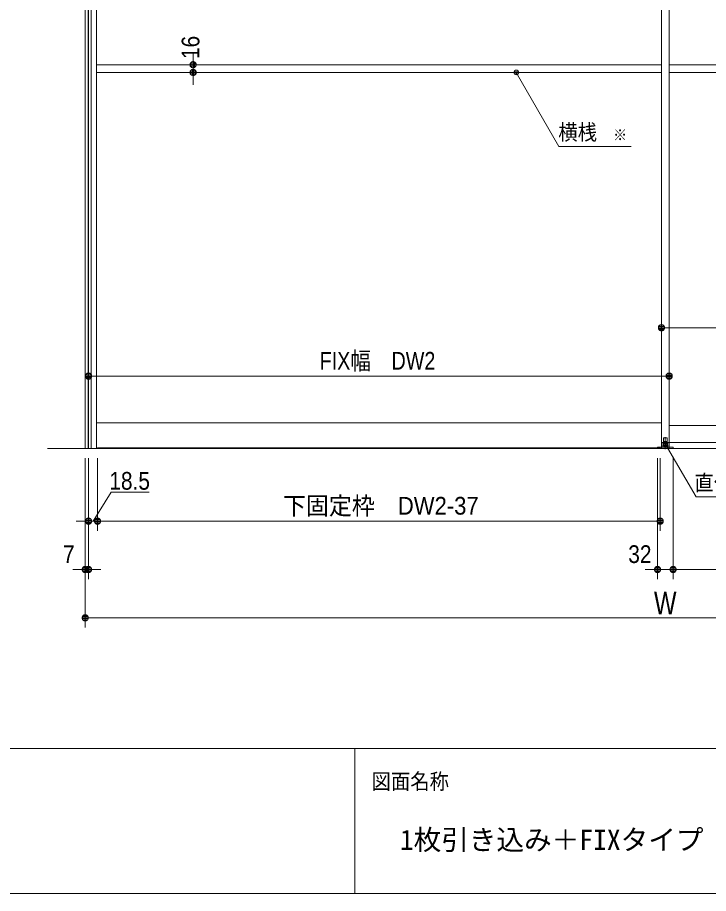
# Model space of a CAD drawing. Units: millimetres, scale not verified. Extents: x -6062 to 6062, y -3045 to 3045.
# Drawn here: x -4634 to -3206, y -2770 to -958 of the extents above; entities that cross this region are included whole.
import ezdxf
from ezdxf.enums import TextEntityAlignment as Align

# ---------------------------------------------------------------- set-up
doc = ezdxf.new("R2010")
doc.units = ezdxf.units.MM
doc.header["$LTSCALE"] = 20
for name, color, linetype, lineweight in [('0-0_2寸法-2', 7, 'Continuous', 9), ('0-1_0', 7, 'Continuous', 9), ('0-2_2寸法-1', 7, 'Continuous', 9), ('0-3_2寸法-3', 7, 'Continuous', 9), ('0-4_3一般', 7, 'Continuous', 9), ('0-5_1図面枠', 7, 'Continuous', 9)]:
    doc.layers.add(name, color=color, linetype=linetype, lineweight=lineweight)
doc.styles.add('ＭＳ ゴシック', font='')
doc.styles.add('ＭＳ Ｐゴシック', font='')
doc.styles.get('ＭＳ ゴシック').set_extended_font_data('MS Gothic')
doc.styles.get('ＭＳ Ｐゴシック').set_extended_font_data('MS PGothic')

# ---------------------------------------------------------------- blocks, each defined once
blk = doc.blocks.new('_Dot')
at = {"layer": '0-1_0'}
for p, q in [((-10, 0), (-20, 0)), ((9.78, 2), (-9.78, 2)), ((7.99, 6), (-7.99, 6)), ((9.16, -3.98), (-9.16, -3.98)), ((6, -7.98), (-6, -7.98))]:
    blk.add_line(p, q, dxfattribs=at)
for points in [[(10, 0), (9.92, 1.25), (9.69, 2.49), (9.3, 3.68), (8.76, 4.82), (8.09, 5.88), (7.29, 6.85), (6.37, 7.71), (5.36, 8.44), (4.26, 9.05), (3.09, 9.51), (1.87, 9.82), (0.63, 9.98), (-0.63, 9.98), (-1.87, 9.82), (-3.09, 9.51), (-4.26, 9.05), (-5.36, 8.44), (-6.37, 7.71), (-7.29, 6.85), (-8.09, 5.88), (-8.76, 4.82), (-9.3, 3.68), (-9.69, 2.49), (-9.92, 1.25), (-10, 0), (0, 0)], [(-10, 0), (-9.92, -1.25), (-9.69, -2.49), (-9.3, -3.68), (-8.76, -4.82), (-8.09, -5.88), (-7.29, -6.85), (-6.37, -7.71), (-5.36, -8.44), (-4.26, -9.05), (-3.09, -9.51), (-1.87, -9.82), (-0.63, -9.98), (0.63, -9.98), (1.87, -9.82), (3.09, -9.51), (4.26, -9.05), (5.36, -8.44), (6.37, -7.71), (7.29, -6.85), (8.09, -5.88), (8.76, -4.82), (9.3, -3.68), (9.69, -2.49), (9.92, -1.25), (10, 0), (0, 0)]]:
    blk.add_lwpolyline(points, close=True, dxfattribs=at)
blk = doc.blocks.new('グループ-34')
at = {"layer": '0-4_3一般'}
for p, q in [((-54000, 10000), (-54000, -37000)), ((-55696.5, -37000), (-4456.5, -37000))]:
    blk.add_line(p, q, dxfattribs=at)
blk = doc.blocks.new('グループ-35')
at = {"layer": '0-4_3一般'}
for p, q in [((-54000, -37000), (-54000, 9840)), ((-53680, -37000), (-53680, 9840)), ((-30320, 9840), (-30320, -37000)), ((-30000, 9840), (-30000, -37000)), ((-30000, -36740), (-30000, 9100)), ((-30320, -21120), (-53680, -21120)), ((-6640, -21120), (-30000, -21120)), ((-30320, -21440), (-53680, -21440)), ((-6640, -21440), (-30000, -21440)), ((-53680, -35940), (-30320, -35940)), ((-30000, -36040), (-6640, -36040)), ((-30235, -36560), (-30235, -36800)), ((-30095, -36550), (-30225, -36550)), ((-30160, -37027.8), (-30160, -36520)), ((-30085, -36800), (-30085, -36560)), ((-30480, -36942), (-30060, -36942)), ((-6320, -36740), (-30320, -36740)), ((-30260, -36862), (-30200, -36862)), ((-30260, -36922), (-30260, -36862)), ((-30060, -36922), (-30260, -36922)), ((-30235, -36800), (-30085, -36800)), ((-30234, -36800), (-30234, -36862)), ((-30086, -36800), (-30234, -36800)), ((-30200, -36862), (-30120, -36862)), ((-30120, -36862), (-30060, -36862)), ((-30086, -36800), (-30086, -36862)), ((-30060, -36922), (-30060, -36862)), ((-30060, -36942), (-30060, -36922)), ((-54000, -37000), (-30000, -37000))]:
    blk.add_line(p, q, dxfattribs=at)
for points in [[(-30320, -36740), (-30320, 9100), (-6320, 9100)], [(-29840, -37000), (-30480, -37000), (-30480, -36942)], [(-30060, -36922), (-30260, -36922), (-30260, -36942)], [(-30060, -36942), (-29840, -36942), (-29840, -37000)]]:
    blk.add_lwpolyline(points, dxfattribs=at)
blk.add_lwpolyline([(-53630, -36970), (-53630, -37000), (-30370, -37000), (-30370, -36970)], close=True, dxfattribs=at)
for centre, start, end in [((-30225, -36560), 90, 180), ((-30095, -36560), 0, 90)]:
    blk.add_arc(centre, 10, start, end, dxfattribs=at)
blk = doc.blocks.new('グループ-36')
at = {"layer": '0-4_3一般'}
for name in ['グループ-34', 'グループ-35']:
    blk.add_blockref(name, (0, 0), dxfattribs=at)
blk = doc.blocks.new('グループ-50')
at = {"layer": '0-4_3一般'}
for p, q in [((-54140, 10000), (-54140, -37000)), ((-54020, 10000), (-54020, -37000)), ((-53900, -37000), (-53900, 10000)), ((-54140, -37000), (-53900, -37000))]:
    blk.add_line(p, q, dxfattribs=at)
blk = doc.blocks.new('グループ-89')
at = {"layer": '0-5_1図面枠'}
for p, q in [((-80000, -49400), (80000, -49400)), ((-43000, -49400), (-43000, -55400))]:
    blk.add_line(p, q, dxfattribs=at)
blk.add_lwpolyline([(-80000, 55400), (80000, 55400), (80000, -55400), (-80000, -55400)], close=True, dxfattribs=at)
blk = doc.blocks.new('図面枠')
at = {"layer": '0-5_1図面枠'}
blk.add_blockref('グループ-89', (0, 0), dxfattribs=at)
at = {"layer": '0-5_1図面枠', "style": 'ＭＳ ゴシック', "width": 0.9}
blk.add_text('図面名称', height=650.9, dxfattribs=at).set_placement((-42300.1, -51283.9), align=Align.BOTTOM_LEFT)

msp = doc.modelspace()

# ---------------------------------------------------------------- linework, layer by layer
at = {"layer": '0-0_2寸法-2'}
for p, q in [((-4271.5, -1043.29), (-4271.5, -1030.58)), ((-4271.5, -1056), (-4271.5, -1072)), ((-4251.5, -1056), (-4251.3, -1056)), ((-4271.5, -1084.71), (-4271.5, -1097.42)), ((-4251.5, -1072), (-4251.3, -1072)), ((-4494.5, -1870), (-4494.5, -2120)), ((-4487.5, -1870), (-4487.5, -2020)), ((-4469, -1870), (-4469, -2020)), ((-3311.5, -1870), (-3311.5, -2120)), ((-3279.5, -1867.1), (-3279.5, -2120)), ((-4500.21, -2000), (-4512.92, -2000)), ((-4487.5, -2000), (-4469, -2000)), ((-4456.29, -2000), (-4443.58, -2000)), ((-4487.5, -2020), (-4487.5, -2120)), ((-4507.21, -2100), (-4519.92, -2100)), ((-4487.5, -2100), (-4494.5, -2100)), ((-4474.79, -2100), (-4462.08, -2100)), ((-3324.21, -2100), (-3336.92, -2100)), ((-3279.5, -2100), (-3311.5, -2100)), ((-3266.79, -2100), (-3254.08, -2100))]:
    msp.add_line(p, q, dxfattribs=at)
msp.add_lwpolyline([(-4362.45, -1940), (-4440.56, -1940), (-4478.25, -2000)], dxfattribs=at)
at = {"layer": '0-2_2寸法-1'}
for p, q in [((-3303.5, -1580), (-3303.3, -1580)), ((-3290.79, -1600), (-2116.21, -1600)), ((-4487.5, -1680), (-4487.3, -1680)), ((-3287.5, -1680), (-3287.3, -1680)), ((-4474.79, -1700), (-3300.21, -1700)), ((-4469, -1870), (-4469, -2020)), ((-3306, -1870), (-3306, -2020)), ((-3279.5, -1867.1), (-3279.5, -2120)), ((-4456.29, -2000), (-3318.71, -2000)), ((-2116.21, -2100), (-3266.79, -2100)), ((-4494.5, -2120), (-4494.5, -2220)), ((-4481.79, -2200), (-2109.21, -2200))]:
    msp.add_line(p, q, dxfattribs=at)
at = {"layer": '0-3_2寸法-3'}
for p, q in [((-3603.33, -1067.01), (-3603.67, -1067.01)), ((-3603.33, -1067.01), (-3603.67, -1067.01)), ((-3598.61, -1071.01), (-3608.39, -1071.01)), ((-3599.5, -1075.01), (-3607.5, -1075.01)), ((-3290.6, -1839.01), (-3300.4, -1839.01)), ((-3291.5, -1843.01), (-3299.5, -1843.01)), ((-3295.31, -1835.01), (-3295.69, -1835.01)), ((-3295.31, -1835.01), (-3295.69, -1835.01))]:
    msp.add_line(p, q, dxfattribs=at)
for points in [[(-3366.16, -1224.84), (-3515.26, -1224.84), (-3603.5, -1072)], [(-3295.5, -1840), (-3231.99, -1950), (-2915.98, -1950)]]:
    msp.add_lwpolyline(points, dxfattribs=at)
for centre in [(-3603.5, -1072), (-3603.5, -1072), (-3295.5, -1840), (-3295.5, -1840)]:
    msp.add_circle(centre, 5.01, dxfattribs=at)

# ---------------------------------------------------------------- block references
at = {"layer": '0-0_2寸法-2', "xscale": 0.6356201, "yscale": 0.6356201}
for p, rotation in [((-4271.5, -1056), 270), ((-4271.5, -1072), 90), ((-4469, -2000), 180), ((-4487.5, -2100), 180), ((-3279.5, -2100), 180)]:
    msp.add_blockref('_Dot', p, dxfattribs=dict(at, rotation=rotation))
for p in [(-4487.5, -2000), (-4494.5, -2100), (-3311.5, -2100)]:
    msp.add_blockref('_Dot', p, dxfattribs=at)
at = {"layer": '0-2_2寸法-1', "xscale": 0.6356201, "yscale": 0.6356201, "rotation": 180}
for p in [(-3303.5, -1600), (-4487.5, -1700), (-4469, -2000), (-3279.5, -2100), (-4494.5, -2200)]:
    msp.add_blockref('_Dot', p, dxfattribs=at)
at = {"layer": '0-2_2寸法-1', "xscale": 0.6356201, "yscale": 0.6356201}
for p in [(-3287.5, -1700), (-3306, -2000)]:
    msp.add_blockref('_Dot', p, dxfattribs=at)
at = {"layer": '0-4_3一般', "xscale": 0.05, "yscale": 0.05}
for name in ['グループ-36', 'グループ-50']:
    msp.add_blockref(name, (-1787.5, 0), dxfattribs=at)
at = {"layer": '0-5_1図面枠', "xscale": 0.05, "yscale": 0.05}
msp.add_blockref('図面枠', (-1787.5, 0), dxfattribs=at)

# ---------------------------------------------------------------- texts
at = {"layer": '0-0_2寸法-2', "style": 'ＭＳ Ｐゴシック', "width": 0.9}
msp.add_text('16', height=36.66, rotation=90, dxfattribs=at).set_placement((-4247.53, -1044.33), align=Align.BOTTOM_LEFT)
for s, height, p in [('18.5', 36.69, (-4444.72, -1945.96)), ('7', 36.66, (-4540.4, -2097.52)), ('32', 36.66, (-3372.09, -2097.52))]:
    msp.add_text(s, height=height, dxfattribs=at).set_placement(p, align=Align.BOTTOM_LEFT)
at = {"layer": '0-2_2寸法-1', "style": 'ＭＳ Ｐゴシック'}
for s, height, width, p in [('FIX幅\u3000DW2', 36.69, 0.85, (-4010, -1697.65)), ('下固定枠\u3000DW2-37', 36.66, 0.95, (-4085.87, -1997.47)), ('W', 47.21, 0.8, (-3318.96, -2207.07))]:
    msp.add_text(s, height=height, dxfattribs=dict(at, width=width)).set_placement(p, align=Align.BOTTOM_LEFT)
at = {"layer": '0-3_2寸法-3', "style": 'ＭＳ ゴシック', "width": 0.9}
for s, height, p in [('横桟', 32.55, (-3516.61, -1221.66)), ('※', 23.31, (-3403.26, -1219.88)), ('直付け下ガイド', 32.55, (-3235.44, -1946.83))]:
    msp.add_text(s, height=height, dxfattribs=at).set_placement(p, align=Align.BOTTOM_LEFT)
at = {"layer": '0-5_1図面枠', "style": 'ＭＳ ゴシック'}
msp.add_text('1枚引き込み＋FIXタイプ \u3000特寸 左勝手L-N', height=41.84, dxfattribs=at).set_placement((-3844.15, -2692.37), align=Align.BOTTOM_LEFT)

doc.saveas('drawing.dxf')
